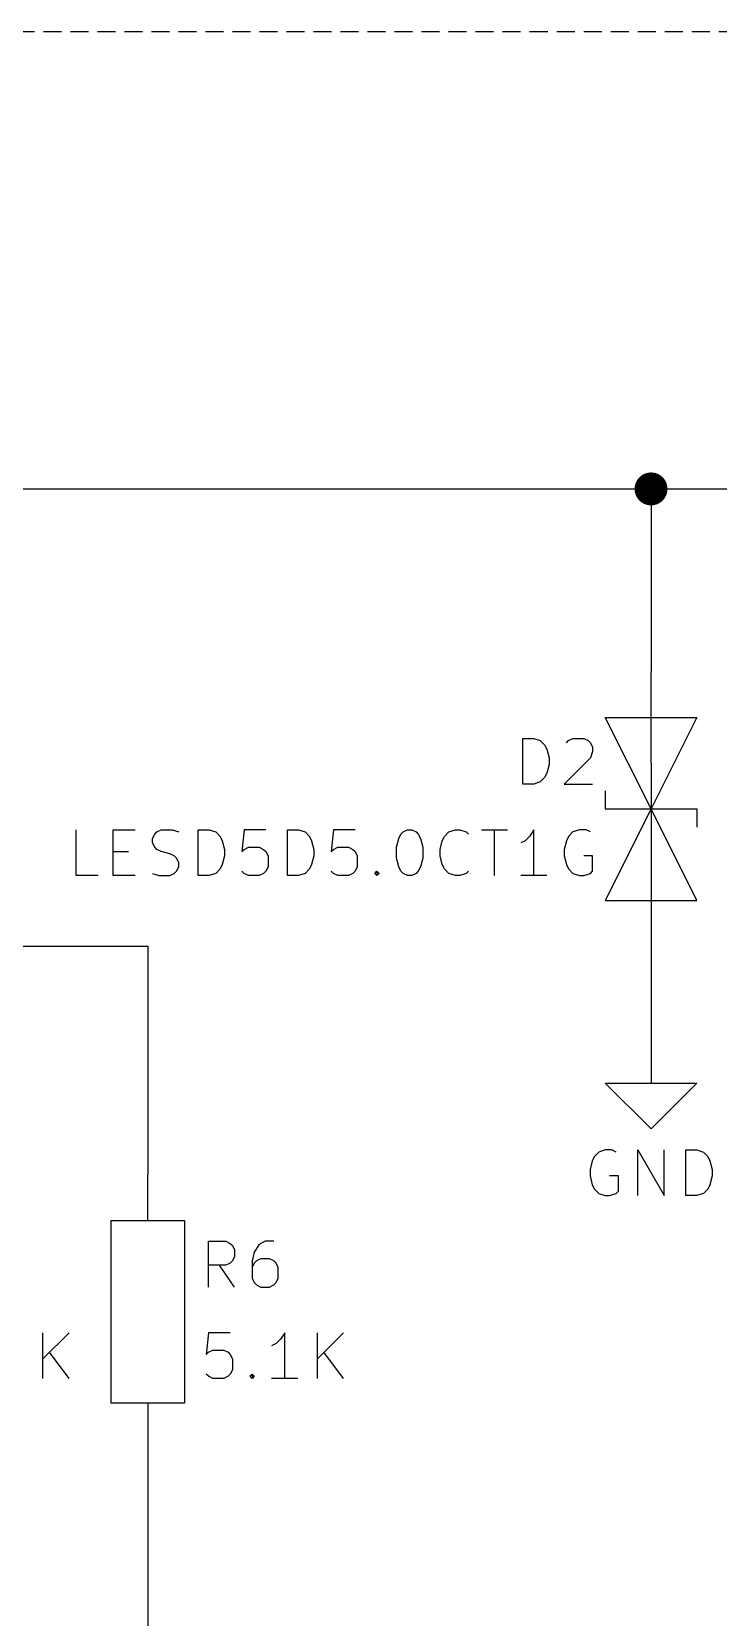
# Model space of a CAD drawing. Header units: millimetres. Extents: x 10 to 287, y -200 to -10.
# Drawn here: x 126.32 to 145.38, y -176.12 to -132.08 of the extents above; entities that cross this region are included whole.
import ezdxf

# ---------------------------------------------------------------- set-up
doc = ezdxf.new("R2010")
doc.units = ezdxf.units.MM
doc.linetypes.add('DASHED', pattern=[0.75, 0.5, -0.25])
for name, color, linetype in [('CYAN', 134, 'CONTINUOUS'), ('GREEN', 94, 'CONTINUOUS'), ('LIGHTBLUE', 172, 'CONTINUOUS'), ('RED', 14, 'CONTINUOUS')]:
    doc.layers.add(name, color=color, linetype=linetype)

msp = doc.modelspace()

# ---------------------------------------------------------------- linework, layer by layer
at = {"layer": 'CYAN', "linetype": 'CONTINUOUS'}
for p, q in [((139.9516, -152.9791), (139.9516, -151.7091)), ((139.9516, -151.7091), (140.254, -151.7091)), ((140.254, -151.7091), (140.4354, -151.7696)), ((140.4354, -151.7696), (140.5564, -151.8906)), ((140.5564, -151.8906), (140.6169, -152.0115)), ((141.1612, -151.8301), (141.2216, -151.7696)), ((141.2216, -151.7696), (141.3426, -151.7091)), ((141.3426, -151.7091), (141.645, -151.7091)), ((141.645, -151.7091), (141.7659, -151.7696)), ((141.7659, -151.7696), (141.8264, -151.8301)), ((141.8264, -151.8301), (141.8869, -151.951)), ((140.6169, -152.0115), (140.6773, -152.2534)), ((140.6773, -152.2534), (140.6773, -152.4348)), ((141.8264, -152.2534), (141.1007, -152.9791)), ((141.8869, -152.072), (141.8264, -152.2534)), ((141.8869, -151.951), (141.8869, -152.072)), ((140.5564, -152.7977), (140.4354, -152.9187)), ((140.6169, -152.6767), (140.5564, -152.7977)), ((140.6773, -152.4348), (140.6169, -152.6767)), ((140.254, -152.9791), (139.9516, -152.9791)), ((140.4354, -152.9187), (140.254, -152.9791)), ((141.1007, -152.9791), (141.8869, -152.9791)), ((127.5541, -155.5191), (127.5541, -154.2491)), ((128.5822, -155.5191), (128.5822, -154.2491)), ((128.5822, -154.2491), (129.187, -154.2491)), ((129.6708, -154.491), (129.7312, -154.3701)), ((129.6708, -154.612), (129.6708, -154.491)), ((129.7312, -154.3701), (129.7917, -154.3096)), ((129.7917, -154.3096), (129.9127, -154.2491)), ((129.9127, -154.2491), (130.215, -154.2491)), ((130.215, -154.2491), (130.3965, -154.3096)), ((130.9407, -155.5191), (130.9407, -154.2491)), ((130.9407, -154.2491), (131.2431, -154.2491)), ((131.2431, -154.2491), (131.4245, -154.3096)), ((131.4245, -154.3096), (131.5455, -154.4306)), ((131.5455, -154.4306), (131.606, -154.5515)), ((131.606, -154.5515), (131.6664, -154.7934)), ((132.2107, -154.2491), (132.1503, -154.8539)), ((132.8155, -154.2491), (132.2107, -154.2491)), ((133.4202, -155.5191), (133.4202, -154.2491)), ((133.4202, -154.2491), (133.7226, -154.2491)), ((133.7226, -154.2491), (133.904, -154.3096)), ((133.904, -154.3096), (134.025, -154.4306)), ((134.025, -154.4306), (134.0855, -154.5515)), ((134.0855, -154.5515), (134.1459, -154.7934)), ((134.6902, -154.2491), (134.6298, -154.8539)), ((135.295, -154.2491), (134.6902, -154.2491)), ((136.4441, -154.7329), (136.5045, -154.491)), ((136.5045, -154.491), (136.565, -154.3701)), ((136.565, -154.3701), (136.6255, -154.3096)), ((136.6255, -154.3096), (136.7464, -154.2491)), ((136.7464, -154.2491), (136.8674, -154.2491)), ((136.8674, -154.2491), (136.9883, -154.3096)), ((136.9883, -154.3096), (137.0488, -154.3701)), ((137.0488, -154.3701), (137.1093, -154.491)), ((137.1093, -154.491), (137.1698, -154.7329)), ((137.6536, -154.7934), (137.714, -154.5515)), ((137.714, -154.5515), (137.7745, -154.4306)), ((137.7745, -154.4306), (137.8955, -154.3096)), ((137.8955, -154.3096), (138.0769, -154.2491)), ((138.0769, -154.2491), (138.1978, -154.2491)), ((138.1978, -154.2491), (138.3793, -154.3096)), ((138.3793, -154.3096), (138.4397, -154.3701)), ((138.8026, -154.2491), (139.5283, -154.2491)), ((139.1655, -155.5191), (139.1655, -154.2491)), ((140.0121, -154.5515), (139.8912, -154.612)), ((140.1331, -154.4306), (140.0121, -154.5515)), ((140.254, -154.2491), (140.1331, -154.4306)), ((140.254, -155.5191), (140.254, -154.2491)), ((141.1611, -154.5515), (141.1007, -154.7934)), ((141.2216, -154.4306), (141.1611, -154.5515)), ((141.3426, -154.3096), (141.2216, -154.4306)), ((141.524, -154.2491), (141.3426, -154.3096)), ((141.7054, -154.2491), (141.524, -154.2491)), ((141.8264, -154.3096), (141.7054, -154.2491)), ((128.5822, -154.8539), (129.0056, -154.8539)), ((129.7312, -154.7329), (129.6708, -154.612)), ((129.7917, -154.7934), (129.7312, -154.7329)), ((129.9127, -154.8539), (129.7917, -154.7934)), ((130.1546, -154.9144), (129.9127, -154.8539)), ((130.2755, -154.9748), (130.1546, -154.9144)), ((130.336, -155.0353), (130.2755, -154.9748)), ((131.6664, -154.9748), (131.606, -155.2167)), ((131.6664, -154.7934), (131.6664, -154.9748)), ((132.1503, -154.8539), (132.2107, -154.7934)), ((132.2107, -154.7934), (132.3317, -154.7329)), ((132.3317, -154.7329), (132.6341, -154.7329)), ((132.6341, -154.7329), (132.755, -154.7934)), ((132.755, -154.7934), (132.8155, -154.8539)), ((132.8155, -154.8539), (132.876, -154.9748)), ((132.876, -154.9748), (132.876, -155.2772)), ((134.1459, -154.9748), (134.0855, -155.2167)), ((134.1459, -154.7934), (134.1459, -154.9748)), ((134.6298, -154.8539), (134.6902, -154.7934)), ((134.6902, -154.7934), (134.8112, -154.7329)), ((134.8112, -154.7329), (135.1136, -154.7329)), ((135.1136, -154.7329), (135.2345, -154.7934)), ((135.2345, -154.7934), (135.295, -154.8539)), ((135.295, -154.8539), (135.3555, -154.9748)), ((135.3555, -154.9748), (135.3555, -155.2772)), ((136.4441, -155.0353), (136.4441, -154.7329)), ((137.1698, -154.7329), (137.1698, -155.0353)), ((137.6536, -154.9748), (137.6536, -154.7934)), ((137.714, -155.2167), (137.6536, -154.9748)), ((141.1007, -154.7934), (141.1007, -154.9748)), ((141.1007, -154.9748), (141.1611, -155.2167)), ((141.8868, -154.9748), (141.6449, -154.9748)), ((141.8868, -155.3982), (141.8868, -154.9748)), ((129.6708, -155.4587), (129.8522, -155.5191)), ((130.1546, -155.5191), (130.2755, -155.4587)), ((130.2755, -155.4587), (130.336, -155.3982)), ((130.3965, -155.1563), (130.336, -155.0353)), ((130.336, -155.3982), (130.3965, -155.2772)), ((130.3965, -155.2772), (130.3965, -155.1563)), ((131.4245, -155.4587), (131.2431, -155.5191)), ((131.5455, -155.3377), (131.4245, -155.4587)), ((131.606, -155.2167), (131.5455, -155.3377)), ((132.2107, -155.4587), (132.1503, -155.3982)), ((132.3317, -155.5191), (132.2107, -155.4587)), ((132.755, -155.4587), (132.6341, -155.5191)), ((132.8155, -155.3982), (132.755, -155.4587)), ((132.876, -155.2772), (132.8155, -155.3982)), ((133.904, -155.4587), (133.7226, -155.5191)), ((134.025, -155.3377), (133.904, -155.4587)), ((134.0855, -155.2167), (134.025, -155.3377)), ((134.6902, -155.4587), (134.6298, -155.3982)), ((134.8112, -155.5191), (134.6902, -155.4587)), ((135.2345, -155.4587), (135.1136, -155.5191)), ((135.295, -155.3982), (135.2345, -155.4587)), ((135.3555, -155.2772), (135.295, -155.3982)), ((135.8393, -155.4587), (135.8997, -155.3982)), ((135.8997, -155.5191), (135.8393, -155.4587)), ((135.8997, -155.3982), (135.9602, -155.4587)), ((135.8997, -155.3982), (135.8997, -155.5191)), ((135.9602, -155.4587), (135.8997, -155.5191)), ((136.5045, -155.2772), (136.4441, -155.0353)), ((136.565, -155.3982), (136.5045, -155.2772)), ((136.6255, -155.4587), (136.565, -155.3982)), ((136.7464, -155.5191), (136.6255, -155.4587)), ((136.9883, -155.4587), (136.8674, -155.5191)), ((137.0488, -155.3982), (136.9883, -155.4587)), ((137.1093, -155.2772), (137.0488, -155.3982)), ((137.1698, -155.0353), (137.1093, -155.2772)), ((137.7745, -155.3377), (137.714, -155.2167)), ((137.8955, -155.4587), (137.7745, -155.3377)), ((138.0769, -155.5191), (137.8955, -155.4587)), ((138.3793, -155.4587), (138.1978, -155.5191)), ((138.4397, -155.3982), (138.3793, -155.4587)), ((141.1611, -155.2167), (141.2216, -155.3377)), ((141.2216, -155.3377), (141.3426, -155.4587)), ((141.3426, -155.4587), (141.524, -155.5191)), ((141.6449, -155.5191), (141.8264, -155.4587)), ((141.8264, -155.4587), (141.8868, -155.3982)), ((128.1589, -155.5191), (127.5541, -155.5191)), ((129.187, -155.5191), (128.5822, -155.5191)), ((129.8522, -155.5191), (130.1546, -155.5191)), ((131.2431, -155.5191), (130.9407, -155.5191)), ((132.6341, -155.5191), (132.3317, -155.5191)), ((133.7226, -155.5191), (133.4202, -155.5191)), ((135.1136, -155.5191), (134.8112, -155.5191)), ((136.8674, -155.5191), (136.7464, -155.5191)), ((138.1978, -155.5191), (138.0769, -155.5191)), ((140.6169, -155.5191), (139.8912, -155.5191)), ((141.524, -155.5191), (141.6449, -155.5191)), ((141.9376, -163.3207), (141.8771, -163.4416)), ((142.0586, -163.1997), (141.9376, -163.3207)), ((142.24, -163.1392), (142.0586, -163.1997)), ((142.4214, -163.1392), (142.24, -163.1392)), ((142.5424, -163.1997), (142.4214, -163.1392)), ((143.1471, -164.4092), (143.1471, -163.1392)), ((143.1471, -163.1392), (143.8728, -164.4092)), ((143.8728, -164.4092), (143.8728, -163.1392)), ((144.4776, -164.4092), (144.4776, -163.1392)), ((144.4776, -163.1392), (144.78, -163.1392)), ((144.78, -163.1392), (144.9614, -163.1997)), ((144.9614, -163.1997), (145.0824, -163.3207)), ((145.0824, -163.3207), (145.1429, -163.4416)), ((141.8771, -163.4416), (141.8167, -163.6835)), ((141.8167, -163.6835), (141.8167, -163.8649)), ((145.1429, -163.4416), (145.2033, -163.6835)), ((145.2033, -163.6835), (145.2033, -163.8649)), ((141.8167, -163.8649), (141.8771, -164.1068)), ((141.8771, -164.1068), (141.9376, -164.2278)), ((141.9376, -164.2278), (142.0586, -164.3488)), ((142.6028, -163.8649), (142.3609, -163.8649)), ((142.6028, -164.2883), (142.6028, -163.8649)), ((145.0824, -164.2278), (144.9614, -164.3488)), ((145.1429, -164.1068), (145.0824, -164.2278)), ((145.2033, -163.8649), (145.1429, -164.1068)), ((142.0586, -164.3488), (142.24, -164.4092)), ((142.24, -164.4092), (142.3609, -164.4092)), ((142.3609, -164.4092), (142.5424, -164.3488)), ((142.5424, -164.3488), (142.6028, -164.2883)), ((144.78, -164.4092), (144.4776, -164.4092)), ((144.9614, -164.3488), (144.78, -164.4092)), ((131.2235, -166.9492), (131.2235, -165.6792)), ((131.2235, -165.6792), (131.7073, -165.6792)), ((131.7073, -165.6792), (131.8283, -165.7397)), ((131.8283, -165.7397), (131.8888, -165.8002)), ((131.8888, -165.8002), (131.9492, -165.9211)), ((131.9492, -165.9211), (131.9492, -166.1026)), ((132.4935, -165.9816), (132.4331, -166.2235)), ((132.6145, -165.8002), (132.4935, -165.9816)), ((132.675, -165.7397), (132.6145, -165.8002)), ((132.7959, -165.6792), (132.675, -165.7397)), ((133.0378, -165.6792), (132.7959, -165.6792)), ((131.7073, -166.3445), (131.2235, -166.3445)), ((131.9492, -166.9492), (131.5259, -166.3445)), ((131.8283, -166.284), (131.7073, -166.3445)), ((131.8888, -166.2235), (131.8283, -166.284)), ((131.9492, -166.1026), (131.8888, -166.2235)), ((132.4331, -166.2235), (132.4331, -166.7073)), ((132.4935, -166.284), (132.4331, -166.4049)), ((132.554, -166.2235), (132.4935, -166.284)), ((132.675, -166.163), (132.554, -166.2235)), ((132.9169, -166.163), (132.675, -166.163)), ((133.0378, -166.2235), (132.9169, -166.163)), ((133.0983, -166.284), (133.0378, -166.2235)), ((133.1588, -166.4049), (133.0983, -166.284)), ((133.1588, -166.7073), (133.1588, -166.4049)), ((132.4331, -166.7073), (132.4935, -166.8283)), ((132.4935, -166.8283), (132.554, -166.8888)), ((132.554, -166.8888), (132.675, -166.9492)), ((132.9169, -166.9492), (133.0378, -166.8888)), ((133.0378, -166.8888), (133.0983, -166.8283)), ((133.0983, -166.8283), (133.1588, -166.7073)), ((132.675, -166.9492), (132.9169, -166.9492)), ((126.6273, -169.4892), (126.6273, -168.2192)), ((127.353, -168.2192), (126.6273, -168.9449)), ((126.6273, -169.4892), (126.6273, -168.2192)), ((127.353, -168.2192), (126.6273, -168.9449)), ((131.2235, -168.2192), (131.1631, -168.824)), ((131.8283, -168.2192), (131.2235, -168.2192)), ((133.3402, -168.2192), (133.2193, -168.4007)), ((133.3402, -169.4892), (133.3402, -168.2192)), ((134.2473, -169.4892), (134.2473, -168.2192)), ((134.973, -168.2192), (134.2473, -168.9449)), ((133.0983, -168.5216), (132.9774, -168.5821)), ((133.2193, -168.4007), (133.0983, -168.5216)), ((127.353, -169.4892), (126.8088, -168.7635)), ((127.353, -169.4892), (126.8088, -168.7635)), ((131.1631, -168.824), (131.2235, -168.7635)), ((131.2235, -168.7635), (131.3445, -168.703)), ((131.3445, -168.703), (131.6469, -168.703)), ((131.6469, -168.703), (131.7678, -168.7635)), ((131.7678, -168.7635), (131.8283, -168.824)), ((131.8283, -168.824), (131.8888, -168.9449)), ((131.8888, -168.9449), (131.8888, -169.2473)), ((134.973, -169.4892), (134.4288, -168.7635)), ((131.2235, -169.4288), (131.1631, -169.3683)), ((131.3445, -169.4892), (131.2235, -169.4288)), ((131.6469, -169.4892), (131.3445, -169.4892)), ((131.7678, -169.4288), (131.6469, -169.4892)), ((131.8283, -169.3683), (131.7678, -169.4288)), ((131.8888, -169.2473), (131.8283, -169.3683)), ((132.3726, -169.4288), (132.433, -169.3683)), ((132.433, -169.4892), (132.3726, -169.4288)), ((132.433, -169.3683), (132.4935, -169.4288)), ((132.433, -169.3683), (132.433, -169.4892)), ((132.4935, -169.4288), (132.433, -169.4892)), ((133.7031, -169.4892), (132.9774, -169.4892))]:
    msp.add_line(p, q, dxfattribs=at)
at = {"layer": 'GREEN', "linetype": 'CONTINUOUS'}
for p, q in [((120.65, -144.78), (143.51, -144.78)), ((143.51, -144.78), (148.59, -144.78)), ((143.51, -144.78), (143.51, -149.86)), ((120.65, -157.48), (129.54, -157.48)), ((129.54, -157.48), (129.54, -163.83)), ((143.51, -157.48), (143.51, -160.02)), ((129.54, -171.45), (129.54, -176.53))]:
    msp.add_line(p, q, dxfattribs=at)
at = {"layer": 'GREEN', "const_width": 0.4572}
msp.add_lwpolyline([(143.2814, -144.78, 1), (143.7386, -144.78, 1)], format="xyb", close=True, dxfattribs=at)
at = {"layer": 'LIGHTBLUE', "linetype": 'DASHED'}
msp.add_line((167.64, -132.08), (88.9, -132.08), dxfattribs=at)
at = {"layer": 'RED', "linetype": 'CONTINUOUS'}
for p, q in [((143.51, -152.4), (143.51, -149.86)), ((142.24, -151.13), (144.78, -151.13)), ((143.51, -153.67), (142.24, -151.13)), ((144.78, -151.13), (143.51, -153.67)), ((143.51, -152.4), (143.51, -154.94)), ((142.24, -153.162), (142.24, -153.67)), ((143.51, -153.67), (142.24, -156.21)), ((142.24, -153.67), (144.78, -153.67)), ((144.78, -156.21), (143.51, -153.67)), ((144.78, -153.67), (144.78, -154.178)), ((143.51, -154.94), (143.51, -157.48)), ((142.24, -156.21), (144.78, -156.21)), ((143.51, -160.02), (143.51, -161.29)), ((143.51, -162.56), (142.24, -161.29)), ((142.24, -161.29), (143.51, -161.29)), ((143.51, -161.29), (144.78, -161.29)), ((144.78, -161.29), (143.51, -162.56)), ((129.54, -165.1), (129.54, -163.83)), ((128.524, -170.18), (128.524, -165.1)), ((128.524, -165.1), (130.556, -165.1)), ((130.556, -165.1), (130.556, -170.18)), ((130.556, -170.18), (128.524, -170.18)), ((129.54, -170.18), (129.54, -171.45))]:
    msp.add_line(p, q, dxfattribs=at)

doc.saveas('drawing.dxf')
